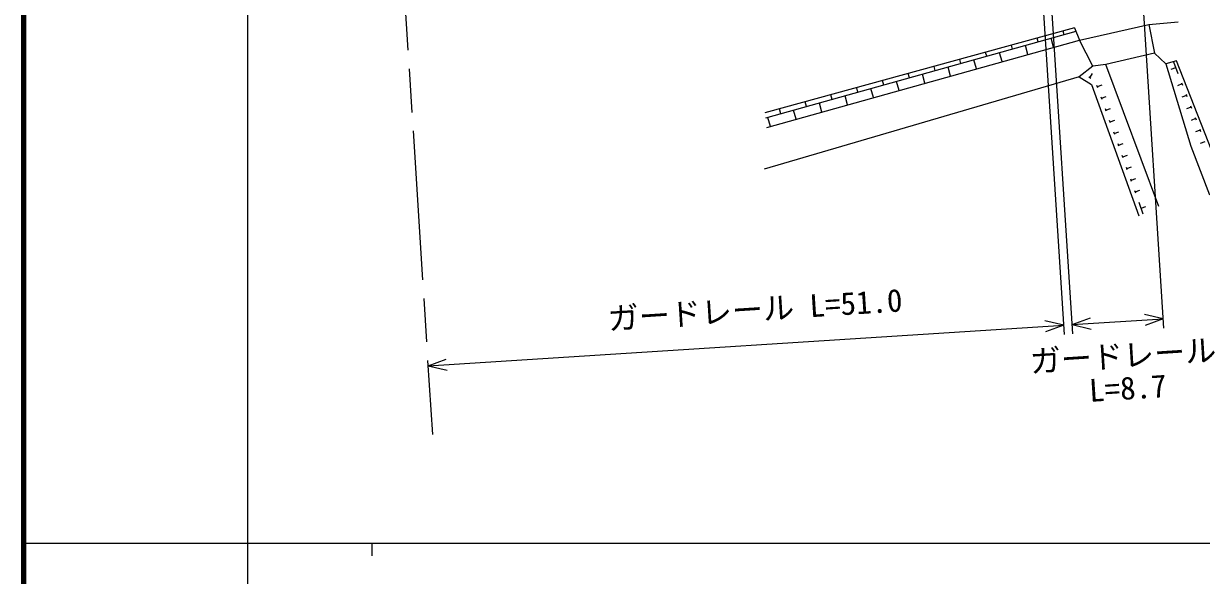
# Model space of a CAD drawing. Units: millimetres, scale not verified. Extents: x 40000 to 680000, y 20000 to 380000.
# Drawn here: x 40000 to 134698, y 202409 to 246801 of the extents above; entities that cross this region are included whole.
import ezdxf
from ezdxf.enums import TextEntityAlignment as Align

# ---------------------------------------------------------------- set-up
doc = ezdxf.new("R2010")
doc.units = ezdxf.units.MM
doc.header["$LTSCALE"] = 1000
doc.linetypes.add('CHAIN', pattern=[18.5, 12, -1.5, 3.5, -1.5])
for name, color, linetype, lineweight in [('M-BGD', 7, 'Continuous', 13), ('M-BMK', 2, 'CHAIN', 13), ('M-STR-HTXT', 7, 'Continuous', 13), ('M-TTL', 2, 'Continuous', 140), ('M-TTL-BAND', 7, 'Continuous', 13)]:
    doc.layers.add(name, color=color, linetype=linetype, lineweight=lineweight)
doc.styles.add('ＭＳ ゴシック', font='')
doc.styles.get('ＭＳ ゴシック').set_extended_font_data('MS Gothic')

msp = doc.modelspace()

# ---------------------------------------------------------------- linework, layer by layer
at = {"layer": 'M-BGD'}
for p, q in [((124483, 246444), (99602, 239612)), ((124483, 246444), (124887, 245472)), ((130458, 246714), (130918, 244417)), ((124597, 246170), (99653, 239198)), ((99746, 238445), (124887, 245472)), ((121579, 245326), (121496, 245624)), ((122816, 244893), (122615, 245616)), ((123650, 245905), (123569, 246193)), ((125957, 243366), (124887, 245472)), ((117438, 244169), (117350, 244485)), ((118675, 243736), (118473, 244458)), ((119509, 244748), (119423, 245054)), ((120746, 244315), (120544, 245037)), ((115367, 243590), (115276, 243916)), ((116605, 243157), (116403, 243880)), ((131278, 232073), (127014, 243506)), ((132441, 243716), (132806, 242785)), ((136657, 233689), (132682, 243811)), ((111226, 242433), (111130, 242777)), ((112463, 242000), (112261, 242722)), ((113297, 243011), (113203, 243347)), ((114534, 242579), (114332, 243301)), ((125804, 242391), (125634, 242496)), ((125719, 242444), (125930, 242784)), ((132623, 243250), (132251, 243104)), ((107085, 241275), (106983, 241639)), ((108322, 240842), (108120, 241565)), ((109155, 241854), (109056, 242208)), ((110393, 241421), (110191, 242143)), ((126368, 241633), (126301, 241821)), ((126335, 241727), (126711, 241862)), ((133135, 241947), (132763, 241801)), ((133099, 242040), (133172, 241854)), ((105014, 240697), (104910, 241069)), ((106251, 240264), (106049, 240986)), ((126707, 240692), (126639, 240880)), ((126673, 240786), (127049, 240922)), ((133501, 241017), (133128, 240870)), ((133464, 241110), (133537, 240923)), ((100873, 239539), (100763, 239931)), ((102110, 239106), (101908, 239828)), ((102943, 240118), (102837, 240500)), ((104181, 239685), (103979, 240407)), ((127045, 239751), (126978, 239939)), ((127012, 239845), (127388, 239981)), ((133866, 240086), (133494, 239940)), ((133830, 240179), (133903, 239993)), ((100039, 238527), (99837, 239250)), ((127384, 238810), (127316, 238998)), ((127350, 238904), (127726, 239040)), ((134232, 239155), (133859, 239009)), ((134195, 239248), (134268, 239062)), ((127722, 237869), (127655, 238057)), ((127689, 237963), (128065, 238099)), ((134597, 238224), (134225, 238078)), ((134561, 238317), (134634, 238131)), ((128061, 236928), (127993, 237116)), ((128027, 237022), (128403, 237158)), ((134963, 237293), (134590, 237147)), ((128399, 235987), (128332, 236175)), ((128366, 236081), (128742, 236217)), ((128738, 235046), (128670, 235234)), ((128704, 235140), (129080, 235276)), ((129076, 234105), (129009, 234293)), ((129043, 234199), (129419, 234335)), ((129415, 233164), (129347, 233352)), ((129381, 233258), (129757, 233394)), ((130024, 231471), (129686, 232412)), ((129855, 231941), (130231, 232076))]:
    msp.add_line(p, q, dxfattribs=at)
for points in [[(124887, 245472), (130458, 246714), (132814, 246946)], [(132682, 243811), (131835, 243562), (130918, 244417), (127014, 243506), (125957, 243366), (124869, 242511), (99543, 235075)], [(131835, 243562), (133833, 236944), (135356, 233019)], [(124869, 242511), (125858, 241899), (129657, 231338)]]:
    msp.add_lwpolyline(points, dxfattribs=at)
at = {"layer": 'M-BMK'}
msp.add_line((68967, 275088), (72866, 213744), dxfattribs=at)
at = {"layer": 'M-STR-HTXT'}
for p, q in [((131682, 222309), (128984, 264330)), ((123683, 221796), (120985, 263816)), ((124347, 221838), (121650, 263859)), ((72521, 219262), (123635, 222543)), ((123635, 222543), (122109, 222896)), ((123635, 222543), (122167, 221997)), ((124299, 222585), (125767, 223130)), ((124299, 222585), (131634, 223056)), ((124299, 222585), (125825, 222232)), ((131634, 223056), (130108, 223409)), ((131634, 223056), (130166, 222511)), ((72521, 219262), (73989, 219807)), ((72521, 219262), (74047, 218909))]:
    msp.add_line(p, q, dxfattribs=at)
at = {"layer": 'M-TTL'}
msp.add_line((40000, 380000), (40000, 20000), dxfattribs=at)
at = {"layer": 'M-TTL-BAND'}
for p, q in [((58000, 370000), (58000, 20000)), ((40000, 205000), (579000, 205000)), ((68000, 205000), (68000, 204000))]:
    msp.add_line(p, q, dxfattribs=at)

# ---------------------------------------------------------------- texts
at = {"layer": 'M-STR-HTXT', "style": 'ＭＳ ゴシック'}
for s, p in [('ガードレール L=51.0', (98812, 223813)), ('ガードレール', (128393, 220098)), (' L=8.7', (128155, 217441))]:
    msp.add_text(s, height=1833, rotation=3.647, dxfattribs=at).set_placement(p, align=Align.MIDDLE_CENTER)

doc.saveas('drawing.dxf')
